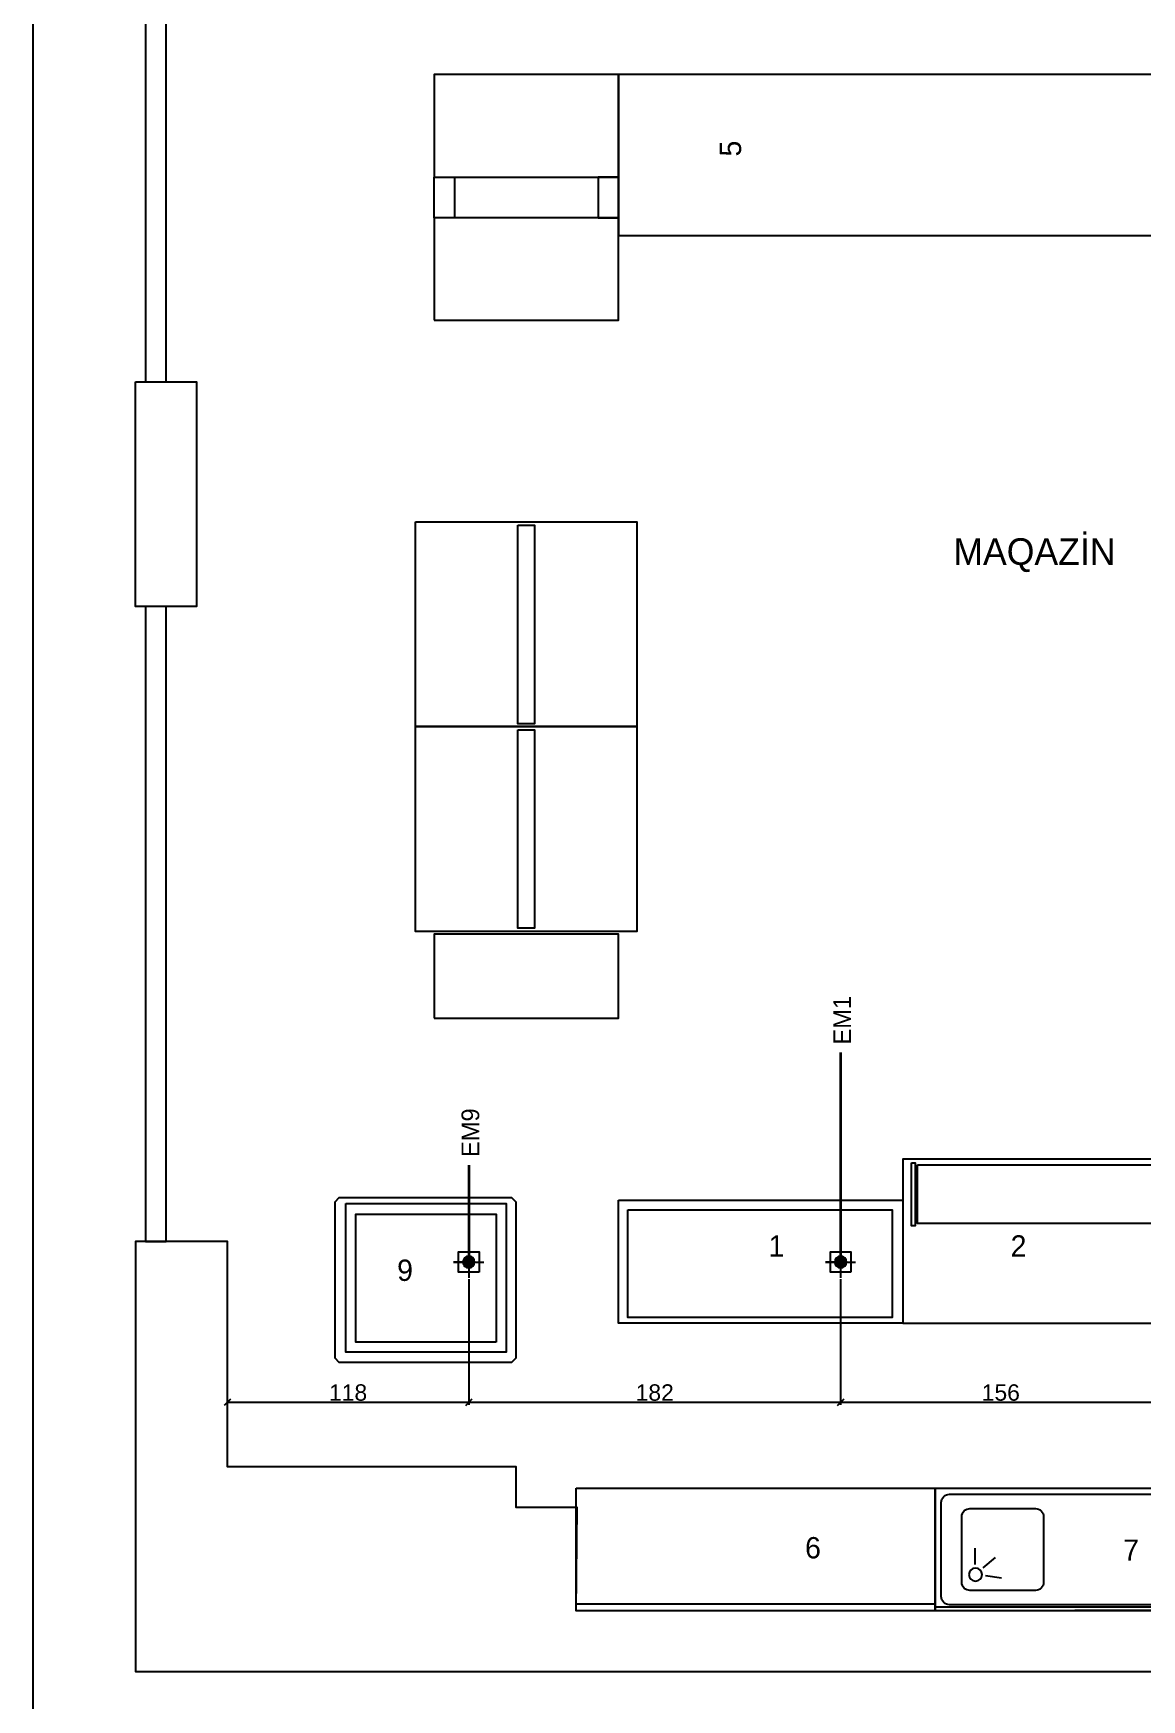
# Model space of a CAD drawing. Header units: millimetres. Extents: x 13502 to 23536, y 11874 to 14203.
# Drawn here: x 17356 to 17897, y 12568 to 13382 of the extents above; entities that cross this region are included whole.
import ezdxf

# ---------------------------------------------------------------- set-up
doc = ezdxf.new("R2010")
doc.units = ezdxf.units.MM
doc.layers.add('-DWG_ANA', color=7, linetype='Continuous')
doc.layers.add('S2000-002 Çizgi', color=7, linetype='Continuous')
doc.layers.add('ELK', color=1, linetype='Continuous', lineweight=35)
doc.styles.get("Standard").update_dxf_attribs({"font": 'arial.ttf'})
doc.styles.add('TAKSİM', font='GOTHIC.TTF', dxfattribs={"height": 20})
doc.dimstyles.new('OLCU50', dxfattribs={"dimtxt": 8, "dimasz": 3, "dimexe": 1.25, "dimexo": 0.625, "dimtad": 1, "dimdec": 0, "dimtxsty": 'Standard', "dimblk": 'OBLIQUE', "dimcen": 2.5, "dimclrd": 256, "dimclre": 251, "dimclrt": 25, "dimadec": 0, "dimazin": 0, "dimtfac": 1, "dimtdec": 0, "dimtmove": 0, "dimatfit": 3, "dimldrblk": 'OBLIQUE', "dimfxl": 1, "dimarcsym": 0})

# ---------------------------------------------------------------- blocks, each defined once
blk = doc.blocks.new('A$C7E863A30')
at = {"layer": 'S2000-002 Çizgi'}
for p, q in [((24.66, 42.76), (32.47, 43.87)), ((19.52, 37.29), (19.52, 29.4)), ((23.43, 38.95), (29.53, 33.94))]:
    blk.add_line(p, q, dxfattribs=at)
for points in [[(0, 58), (120, 58), (120, 60), (0, 60)], [(0, 0), (120, 0), (120, 60), (0, 60)]]:
    blk.add_lwpolyline(points, close=True, dxfattribs=at)
for points in [[(7, 3), (113, 3, 0.414214), (117, 7), (117, 53, 0.414214), (113, 57), (7, 57, 0.414214), (3, 53), (3, 7, 0.414214)], [(17, 10), (49, 10, 0.414214), (53, 14), (53, 46, 0.414214), (49, 50), (17, 50, 0.414214), (13, 46), (13, 14, 0.414214)]]:
    blk.add_lwpolyline(points, format="xyb", close=True, dxfattribs=at)
blk.add_circle((19.71, 42.26), 3.19, dxfattribs=at)
blk = doc.blocks.new('A$C611F6802')
at = {"layer": '-DWG_ANA'}
h = blk.add_hatch(dxfattribs=at)
h.set_pattern_fill('ANSI31', color=1, style=0)
h.set_pattern_definition([(45, (-55670.1402, -22065.11067), (-0.08838834765, 0.08838834765), [])])
h.paths.add_polyline_path([(4.42, 7.7, 1), (10.14, 7.7, 1)])
at = {"layer": '-DWG_ANA', "color": 1}
for p, q in [((7.28, 7.7), (7.28, 15.26)), ((7.28, 15.26), (7.28, 0)), ((7.28, 7.63), (0, 7.63)), ((7.28, 7.63), (14.68, 7.63)), ((14.68, 7.63), (7.28, 7.63))]:
    blk.add_line(p, q, dxfattribs=at)
blk.add_lwpolyline([(2.28, 2.7), (12.28, 2.7), (12.28, 12.7), (2.28, 12.7)], close=True, dxfattribs=at)
blk.add_circle((7.28, 7.7), 2.86, dxfattribs=at)
blk = doc.blocks.new('_Oblique')
at = {"color": 0, "linetype": 'ByBlock', "lineweight": -2}
blk.add_line((-0.5, -0.5), (0.5, 0.5), dxfattribs=at)
blk = doc.blocks.new('*D67')
at = {"color": 251, "lineweight": -2, "transparency": 16777216}
for p, q in [((17568.25, 12773.89), (17568.25, 12712.49)), ((17450.32, 12682.85), (17450.32, 12714.99))]:
    blk.add_line(p, q, dxfattribs=at)
at = {"lineweight": -2, "transparency": 16777216}
blk.add_line((17450.32, 12713.74), (17568.25, 12713.74), dxfattribs=at)
at = {"layer": 'Defpoints', "color": 0, "transparency": 16777216}
for p in [(17568.25, 12774.52), (17568.25, 12713.74), (17450.32, 12682.22)]:
    blk.add_point(p, dxfattribs=at)
at = {"lineweight": -2, "transparency": 16777216, "xscale": 3, "yscale": 3, "zscale": 3, "rotation": 180}
blk.add_blockref('_Oblique', (17450.32, 12713.74), dxfattribs=at)
at = {"lineweight": -2, "transparency": 16777216, "xscale": 3, "yscale": 3, "zscale": 3}
blk.add_blockref('_Oblique', (17568.25, 12713.74), dxfattribs=at)
at = {"color": 25, "transparency": 16777216, "insert": (17509.29, 12718.44), "char_height": 8, "attachment_point": 5}
blk.add_mtext('118', dxfattribs=at)
blk = doc.blocks.new('*D68')
at = {"color": 251, "lineweight": -2, "transparency": 16777216}
for p, q in [((17568.25, 12773.89), (17568.25, 12712.49)), ((17749.9, 12773.89), (17749.9, 12712.49))]:
    blk.add_line(p, q, dxfattribs=at)
at = {"lineweight": -2, "transparency": 16777216}
blk.add_line((17568.25, 12713.74), (17749.9, 12713.74), dxfattribs=at)
at = {"layer": 'Defpoints', "color": 0, "transparency": 16777216}
for p in [(17568.25, 12774.52), (17749.9, 12774.52), (17749.9, 12713.74)]:
    blk.add_point(p, dxfattribs=at)
at = {"lineweight": -2, "transparency": 16777216, "xscale": 3, "yscale": 3, "zscale": 3, "rotation": 180}
blk.add_blockref('_Oblique', (17568.25, 12713.74), dxfattribs=at)
at = {"lineweight": -2, "transparency": 16777216, "xscale": 3, "yscale": 3, "zscale": 3}
blk.add_blockref('_Oblique', (17749.9, 12713.74), dxfattribs=at)
at = {"color": 25, "transparency": 16777216, "insert": (17659.08, 12718.44), "char_height": 8, "attachment_point": 5}
blk.add_mtext('182', dxfattribs=at)
blk = doc.blocks.new('*D69')
at = {"color": 251, "lineweight": -2, "transparency": 16777216}
for p, q in [((17749.9, 12773.89), (17749.9, 12712.49)), ((17906.36, 12773.89), (17906.36, 12712.49))]:
    blk.add_line(p, q, dxfattribs=at)
at = {"lineweight": -2, "transparency": 16777216}
blk.add_line((17749.9, 12713.74), (17906.36, 12713.74), dxfattribs=at)
at = {"layer": 'Defpoints', "color": 0, "transparency": 16777216}
for p in [(17749.9, 12774.52), (17906.36, 12774.52), (17906.36, 12713.74)]:
    blk.add_point(p, dxfattribs=at)
at = {"lineweight": -2, "transparency": 16777216, "xscale": 3, "yscale": 3, "zscale": 3, "rotation": 180}
blk.add_blockref('_Oblique', (17749.9, 12713.74), dxfattribs=at)
at = {"lineweight": -2, "transparency": 16777216, "xscale": 3, "yscale": 3, "zscale": 3}
blk.add_blockref('_Oblique', (17906.36, 12713.74), dxfattribs=at)
at = {"color": 25, "transparency": 16777216, "insert": (17828.13, 12718.44), "char_height": 8, "attachment_point": 5}
blk.add_mtext('156', dxfattribs=at)

msp = doc.modelspace()

# ---------------------------------------------------------------- linework, layer by layer
for points in [[(20115.51, 12013.34), (17355.54, 12013.34), (17355.54, 14088.34), (20115.51, 14088.34)], [(17410.26, 13212.07), (17420.45, 13212.07), (17420.45, 13435.32), (17410.26, 13435.32)], [(19352.97, 13362.14), (19352.97, 13242.18), (19342.78, 13242.18), (19343.48, 12662.31), (19302.44, 12662.31), (19303.41, 12611.82), (18157.1, 12612.28), (18157.1, 12661.84), (18107.31, 12662.31), (18107.77, 12612.28), (17620.76, 12611.82), (17621.22, 12662.31), (17591.35, 12662.31), (17591.35, 12682.22), (17450.32, 12682.22), (17450.32, 12792.22), (17405.39, 12792.22), (17405.39, 12582.18), (19362.93, 12582.18), (19362.93, 13362.14)], [(17551.29, 13312.12), (17641.37, 13312.12), (17641.37, 13362.14), (17551.29, 13362.14)], [(17920.89, 13283.63), (17920.89, 13362.14), (17641.37, 13362.14), (17641.37, 13283.63)], [(17551.29, 13312.12), (17561.25, 13312.12), (17561.25, 13292.2), (17551.29, 13292.2)], [(17631.41, 13292.2), (17641.37, 13292.2), (17641.37, 13312.12), (17631.41, 13312.12)], [(17551.29, 13242.18), (17641.37, 13242.18), (17641.37, 13292.2), (17551.29, 13292.2)], [(17405.39, 13212.07), (17435.27, 13212.07), (17435.27, 13102.31), (17405.39, 13102.31)], [(17542.26, 13143.76), (17650.4, 13143.76), (17650.4, 12943.67), (17542.26, 12943.67)], [(17592.28, 13142.14), (17600.38, 13142.14), (17600.38, 13045.11), (17592.28, 13045.11)], [(17410.26, 12792.22), (17420.45, 12792.22), (17420.45, 13102.31), (17410.26, 13102.31)], [(17650.4, 13043.72), (17542.26, 13043.72), (17542.26, 13043.72), (17650.4, 13043.72)], [(17592.28, 13042.1), (17600.38, 13042.1), (17600.38, 12945.3), (17592.28, 12945.3)], [(17551.29, 12901.29), (17641.37, 12901.29), (17641.37, 12942.28), (17551.29, 12942.28)], [(17780.32, 12752.39), (17930.38, 12752.39), (17930.38, 12832.52), (17780.32, 12832.52)], [(17784.49, 12830.66), (17786.34, 12830.66), (17786.34, 12799.86), (17784.49, 12799.86)], [(17787.5, 12829.74), (17925.75, 12829.74), (17925.75, 12801.02), (17787.5, 12801.02)], [(17504.74, 12813.53), (17502.89, 12811.44), (17502.89, 12735.48), (17504.74, 12733.4), (17589.27, 12733.4), (17591.35, 12735.48), (17591.35, 12811.44), (17589.27, 12813.53)], [(17508.21, 12810.75), (17586.49, 12810.75), (17586.49, 12738.26), (17508.21, 12738.26)], [(17641.37, 12812.37), (17780.32, 12812.37), (17780.32, 12752.39), (17641.37, 12752.39)], [(17581.62, 12743.13), (17513.08, 12743.13), (17513.08, 12805.65), (17581.62, 12805.65)], [(17646, 12807.74), (17774.99, 12807.74), (17774.99, 12755.17), (17646, 12755.17)], [(17620.76, 12671.8), (17796.06, 12671.8), (17796.06, 12611.82), (17620.76, 12611.82)], [(17620.76, 12615.3), (17796.06, 12615.3), (17796.06, 12611.82), (17620.76, 12611.82)]]:
    msp.add_lwpolyline(points, close=True)
at = {"layer": 'ELK', "color": 1}
for p, q in [((17749.9, 12884.52), (17749.9, 12782.08)), ((17568.25, 12829.59), (17568.25, 12782.08))]:
    msp.add_line(p, q, dxfattribs=at)

# ---------------------------------------------------------------- block references
at = {"layer": '-DWG_ANA', "color": 0, "xscale": -1}
for p in [(17575.54, 12774.52), (17757.18, 12774.52)]:
    msp.add_blockref('A$C611F6802', p, dxfattribs=at)
at = {"layer": 'S2000-002 Çizgi', "xscale": -1, "rotation": 180}
msp.add_blockref('A$C7E863A30', (17796.06, 12671.82), dxfattribs=at)

# ---------------------------------------------------------------- texts
at = {"style": 'TAKSİM'}
msp.add_text('5', height=10.4, rotation=90, dxfattribs=at).set_placement((17701.27, 13322.14))
for s, height, p in [('MAQAZİN', 13, (17804.95, 13122.71)), ('1', 10.4, (17714.62, 12784.88)), ('2', 10.4, (17832.94, 12784.88)), ('9', 10.4, (17533.25, 12773.01)), ('6', 10.4, (17732.52, 12637.5)), ('7', 10.4, (17887.88, 12636.31))]:
    msp.add_text(s, height=height, dxfattribs=at).set_placement(p)
at = {"layer": 'ELK', "color": 1, "style": 'TAKSİM'}
for s, p in [('EM1', (17754.98, 12888.45)), ('EM9', (17573.34, 12833.52))]:
    msp.add_text(s, height=8.64, rotation=90, dxfattribs=at).set_placement(p)

# ---------------------------------------------------------------- dimensions: what is measured, and where the dimension line sits
dim = msp.add_linear_dim(base=(17568.25, 12713.74), p1=(17450.32, 12682.22), p2=(17568.25, 12774.52), dimstyle='OLCU50')
dim.commit()
dim.dimension.update_dxf_attribs({"geometry": '*D67', "text_midpoint": (17509.29, 12718.44)})
for base, p1, p2, picture, middle in [((17749.9, 12713.74), (17568.25, 12774.52), (17749.9, 12774.52), '*D68', (17659.08, 12718.44)), ((17906.36, 12713.74), (17749.9, 12774.52), (17906.36, 12774.52), '*D69', (17828.13, 12718.44))]:
    dim = msp.add_linear_dim(base=base, p1=p1, p2=p2, dimstyle='OLCU50', override={"dimtmove": 1})
    dim.commit()
    dim.dimension.update_dxf_attribs({"geometry": picture, "text_midpoint": middle})

doc.saveas('drawing.dxf')
